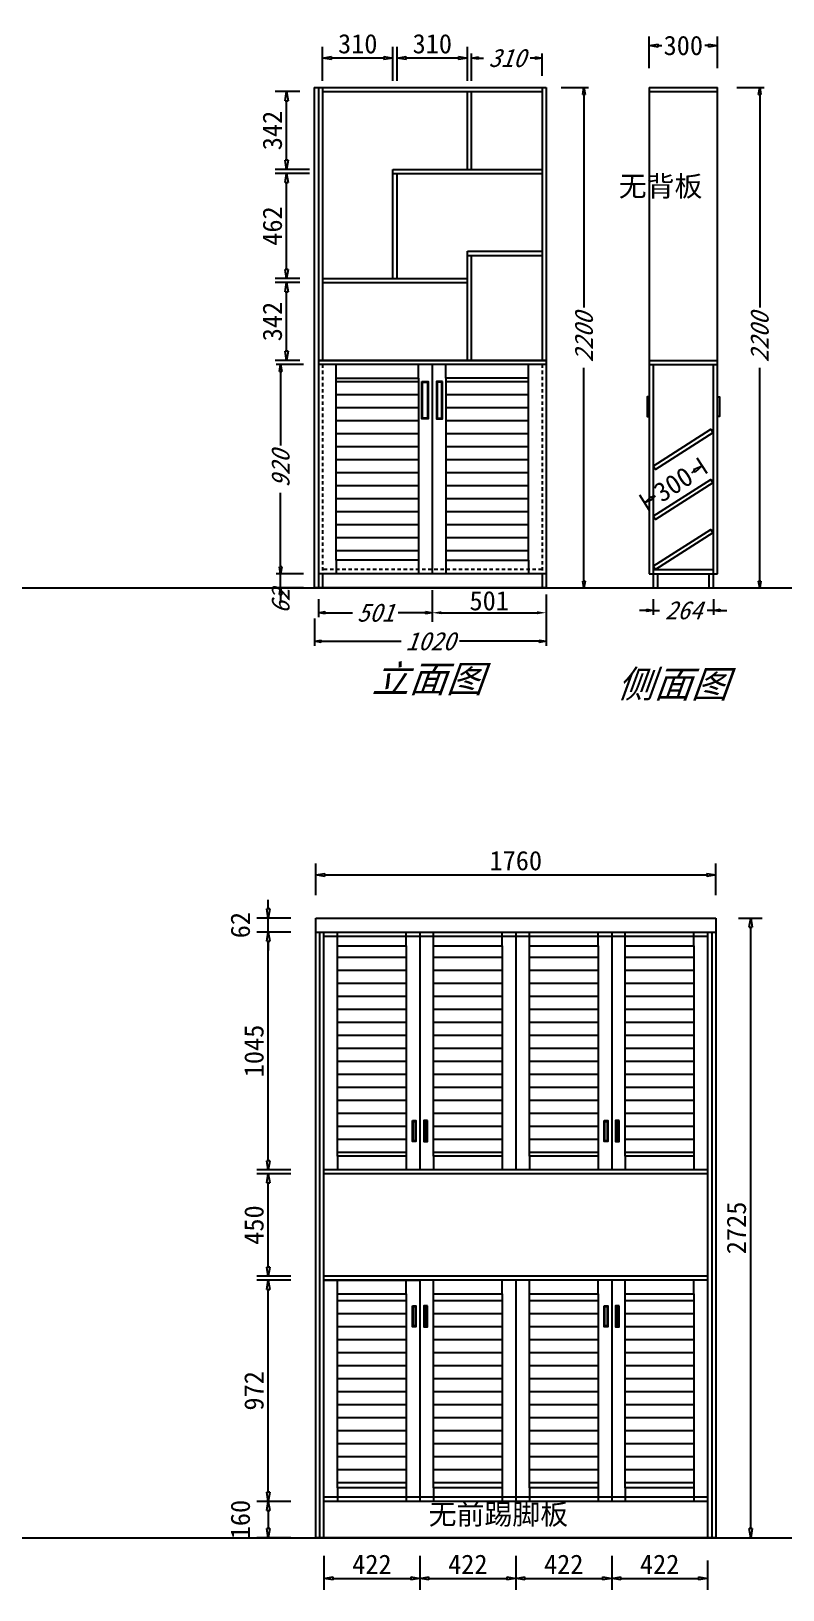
# Model space of a CAD drawing. Header units: millimetres. Extents: x 366509 to 398313, y -1245498 to -1202747.
# Drawn here: x 370132 to 373440, y -1241064 to -1234210 of the extents above; entities that cross this region are included whole.
import ezdxf

# ---------------------------------------------------------------- set-up
doc = ezdxf.new("R2010")
doc.units = ezdxf.units.MM
doc.header["$LTSCALE"] = 20
doc.linetypes.add('JIS_02_0.7', pattern=[1.35, 0.75, -0.6])
doc.layers.get('Defpoints').update_dxf_attribs({"color": 250})
doc.styles.get("Standard").update_dxf_attribs({"font": 'SimSun.ttf', "height": 85})
doc.styles.add('汉字', font='SimSun.ttf', dxfattribs={"oblique": 20, "height": 80})
doc.dimstyles.new('200', dxfattribs={"dimtxt": 90, "dimasz": 40, "dimexe": 50, "dimexo": 100, "dimgap": 20, "dimtad": 1, "dimdec": 0, "dimtxsty": 'Standard', "dimblk": 'CLOSEDBLANK', "dimcen": 100, "dimdle": 50, "dimclrd": 256, "dimclre": 256, "dimclrt": 256, "dimadec": 0, "dimazin": 0, "dimtfac": 1, "dimtdec": 0, "dimtmove": 2, "dimatfit": 3, "dimldrblk": 'CLOSEDBLANK', "dimfxl": 100, "dimfxlon": 1, "dimlwd": 25, "dimlwe": 25, "dimarcsym": 0})
doc.dimstyles.new('ISO-25', dxfattribs={"dimtxt": 2.5, "dimasz": 2.5, "dimexe": 1.25, "dimexo": 0.625, "dimtad": 1, "dimtxsty": 'Standard', "dimcen": 2.5, "dimadec": 0, "dimazin": 0, "dimtfac": 1, "dimtmove": 0, "dimatfit": 3, "dimfxl": 1, "dimarcsym": 0})
doc.dimstyles.get("Standard").update_dxf_attribs({"dimtxt": 0.18, "dimasz": 0.18, "dimexe": 0.18, "dimexo": 0.0625, "dimgap": 0.09, "dimtad": 0, "dimtih": 1, "dimtoh": 1, "dimdec": 4, "dimzin": 0, "dimdsep": 46, "dimtxsty": 'Standard', "dimcen": 0.09, "dimadec": 0, "dimazin": 0, "dimtfac": 1, "dimtdec": 4, "dimtofl": 0, "dimtmove": 0, "dimatfit": 3, "dimfxl": 1, "dimtolj": 1, "dimtzin": 0, "dimarcsym": 0})
doc.dimstyles.new('周文晶', dxfattribs={"dimtxt": 70, "dimasz": 40, "dimexe": 40, "dimexo": 30, "dimgap": 10, "dimtad": 0, "dimdec": 0, "dimtxsty": 'Standard', "dimblk": 'CLOSEDBLANK', "dimcen": 200, "dimclrd": 256, "dimclre": 256, "dimadec": 0, "dimazin": 0, "dimtfac": 1, "dimtdec": 0, "dimtmove": 0, "dimatfit": 3, "dimldrblk": 'CLOSEDBLANK', "dimfxl": 100, "dimfxlon": 1, "dimarcsym": 0})

# ---------------------------------------------------------------- blocks, each defined once
blk = doc.blocks.new('_ClosedBlank')
at = {"color": 0, "linetype": 'ByBlock', "lineweight": -2}
for p, q in [((-1, 0.17), (0, 0)), ((-1, 0.17), (-1, -0.17)), ((0, 0), (-1, -0.17))]:
    blk.add_line(p, q, dxfattribs=at)
blk = doc.blocks.new('*D1469')
at = {"lineweight": 25, "transparency": 16777216}
for p, q in [((371229.9, -1236566), (371229.9, -1236536)), ((371329.9, -1236596), (371209.9, -1236596)), ((371229.9, -1236658), (371229.9, -1236596)), ((371329.9, -1236658), (371209.9, -1236658)), ((371229.9, -1236688), (371229.9, -1236718))]:
    blk.add_line(p, q, dxfattribs=at)
at = {"layer": 'Defpoints', "color": 0, "transparency": 16777216}
for p in [(371229.9, -1236596), (371414.3, -1236596), (371396.3, -1236658)]:
    blk.add_point(p, dxfattribs=at)
at = {"lineweight": 25, "transparency": 16777216, "xscale": 30, "yscale": 30, "zscale": 30}
for p, rotation in [((371229.9, -1236596), 270), ((371229.9, -1236658), 90)]:
    blk.add_blockref('_ClosedBlank', p, dxfattribs=dict(at, rotation=rotation))
at = {"lineweight": -3, "transparency": 16777216, "insert": (371229.9, -1236718), "char_height": 80, "attachment_point": 5, "rotation": 90, "style": '汉字'}
blk.add_mtext('62', dxfattribs=at)
blk = doc.blocks.new('*D1470')
at = {"lineweight": 25, "transparency": 16777216}
for p, q in [((371329.9, -1235676), (371209.9, -1235676)), ((371229.9, -1235706), (371229.9, -1236031.9)), ((371229.9, -1236566), (371229.9, -1236240.2)), ((371329.9, -1236596), (371209.9, -1236596))]:
    blk.add_line(p, q, dxfattribs=at)
at = {"layer": 'Defpoints', "color": 0, "transparency": 16777216}
for p in [(371229.9, -1235676), (371414.3, -1235676), (371414.3, -1236596)]:
    blk.add_point(p, dxfattribs=at)
at = {"lineweight": 25, "transparency": 16777216, "xscale": 30, "yscale": 30, "zscale": 30}
for p, rotation in [((371229.9, -1235676), 90), ((371229.9, -1236596), 270)]:
    blk.add_blockref('_ClosedBlank', p, dxfattribs=dict(at, rotation=rotation))
at = {"lineweight": -3, "transparency": 16777216, "insert": (371229.9, -1236136), "char_height": 80, "attachment_point": 5, "rotation": 90, "style": '汉字'}
blk.add_mtext('920', dxfattribs=at)
blk = doc.blocks.new('*D1471')
at = {"lineweight": 25, "transparency": 16777216}
for p, q in [((372070.3, -1234428.4), (372070.3, -1234308.4)), ((372100.3, -1234328.4), (372122, -1234328.4)), ((372350.3, -1234328.4), (372328.5, -1234328.4)), ((372380.3, -1234407.1), (372380.3, -1234308.4))]:
    blk.add_line(p, q, dxfattribs=at)
at = {"layer": 'Defpoints', "color": 0, "transparency": 16777216}
for p in [(372380.3, -1234328.4), (372380.3, -1234457.1), (372070.3, -1234818)]:
    blk.add_point(p, dxfattribs=at)
at = {"lineweight": 25, "transparency": 16777216, "xscale": 30, "yscale": 30, "zscale": 30, "rotation": 180}
blk.add_blockref('_ClosedBlank', (372070.3, -1234328.4), dxfattribs=at)
at = {"lineweight": 25, "transparency": 16777216, "xscale": 30, "yscale": 30, "zscale": 30}
blk.add_blockref('_ClosedBlank', (372380.3, -1234328.4), dxfattribs=at)
at = {"lineweight": -3, "transparency": 16777216, "insert": (372225.3, -1234328.4), "char_height": 80, "attachment_point": 5, "style": '汉字'}
blk.add_mtext('310', dxfattribs=at)
blk = doc.blocks.new('*D1472')
at = {"lineweight": 25, "transparency": 16777216}
for p, q in [((371378.3, -1236793.1), (371378.3, -1236913.1)), ((372398.3, -1236793.1), (372398.3, -1236913.1)), ((371408.3, -1236893.1), (371759.7, -1236893.1)), ((372368.3, -1236893.1), (372016.8, -1236893.1))]:
    blk.add_line(p, q, dxfattribs=at)
at = {"layer": 'Defpoints', "color": 0, "transparency": 16777216}
for p in [(371378.3, -1236658), (372398.3, -1236658), (372398.3, -1236893.1)]:
    blk.add_point(p, dxfattribs=at)
at = {"lineweight": 25, "transparency": 16777216, "xscale": 30, "yscale": 30, "zscale": 30, "rotation": 180}
blk.add_blockref('_ClosedBlank', (371378.3, -1236893.1), dxfattribs=at)
at = {"lineweight": 25, "transparency": 16777216, "xscale": 30, "yscale": 30, "zscale": 30}
blk.add_blockref('_ClosedBlank', (372398.3, -1236893.1), dxfattribs=at)
at = {"lineweight": -3, "transparency": 16777216, "insert": (371888.3, -1236893.1), "char_height": 80, "attachment_point": 5, "style": '汉字'}
blk.add_mtext('1020', dxfattribs=at)
blk = doc.blocks.new('*D1505')
at = {"lineweight": 25, "transparency": 16777216}
for p, q in [((372869.7, -1236708), (372869.7, -1236777.1)), ((373134, -1236708), (373134, -1236777.1)), ((372839.7, -1236757.1), (372809.7, -1236757.1)), ((372869.7, -1236757.1), (372897.2, -1236757.1)), ((373134, -1236757.1), (373106.4, -1236757.1)), ((373164, -1236757.1), (373194, -1236757.1))]:
    blk.add_line(p, q, dxfattribs=at)
at = {"layer": 'Defpoints', "color": 0, "transparency": 16777216}
for p in [(372869.7, -1236658), (373134, -1236658), (373134, -1236757.1)]:
    blk.add_point(p, dxfattribs=at)
at = {"lineweight": 25, "transparency": 16777216, "xscale": 30, "yscale": 30, "zscale": 30}
blk.add_blockref('_ClosedBlank', (372869.7, -1236757.1), dxfattribs=at)
at = {"lineweight": 25, "transparency": 16777216, "xscale": 30, "yscale": 30, "zscale": 30, "rotation": 180}
blk.add_blockref('_ClosedBlank', (373134, -1236757.1), dxfattribs=at)
at = {"lineweight": -3, "transparency": 16777216, "insert": (373001.8, -1236757.1), "char_height": 80, "attachment_point": 5, "style": '汉字'}
blk.add_mtext('264', dxfattribs=at)
blk = doc.blocks.new('*D1506')
at = {"lineweight": 25, "transparency": 16777216}
for p, q in [((373237.9, -1234458), (373357.9, -1234458)), ((373337.9, -1234488), (373337.9, -1235425.9)), ((373337.9, -1236628), (373337.9, -1235690.2)), ((373237.9, -1236658), (373357.9, -1236658))]:
    blk.add_line(p, q, dxfattribs=at)
at = {"layer": 'Defpoints', "color": 0, "transparency": 16777216}
for p in [(373152, -1234458), (373152, -1236658), (373337.9, -1236658)]:
    blk.add_point(p, dxfattribs=at)
at = {"lineweight": 25, "transparency": 16777216, "xscale": 30, "yscale": 30, "zscale": 30}
for p, rotation in [((373337.9, -1234458), 90), ((373337.9, -1236658), 270)]:
    blk.add_blockref('_ClosedBlank', p, dxfattribs=dict(at, rotation=rotation))
at = {"lineweight": -3, "transparency": 16777216, "insert": (373337.9, -1235558), "char_height": 80, "attachment_point": 5, "rotation": 90, "style": '汉字'}
blk.add_mtext('2200', dxfattribs=at)
blk = doc.blocks.new('*D1473')
at = {"lineweight": 25, "transparency": 16777216}
for p, q in [((372464.6, -1234458), (372584.6, -1234458)), ((372564.6, -1234488), (372564.6, -1235425.9)), ((372564.6, -1236628), (372564.6, -1235690.2)), ((372464.6, -1236658), (372584.6, -1236658))]:
    blk.add_line(p, q, dxfattribs=at)
at = {"layer": 'Defpoints', "color": 0, "transparency": 16777216}
for p in [(372398.2, -1234458), (372380.3, -1236658), (372564.6, -1236658)]:
    blk.add_point(p, dxfattribs=at)
at = {"lineweight": 25, "transparency": 16777216, "xscale": 30, "yscale": 30, "zscale": 30}
for p, rotation in [((372564.6, -1234458), 90), ((372564.6, -1236658), 270)]:
    blk.add_blockref('_ClosedBlank', p, dxfattribs=dict(at, rotation=rotation))
at = {"lineweight": -3, "transparency": 16777216, "insert": (372564.6, -1235558), "char_height": 80, "attachment_point": 5, "rotation": 90, "style": '汉字'}
blk.add_mtext('2200', dxfattribs=at)
blk = doc.blocks.new('*D1474')
at = {"lineweight": 25, "transparency": 16777216}
for p, q in [((371897.3, -1236667.6), (371897.3, -1236787.6)), ((371396.3, -1236708), (371396.3, -1236787.6)), ((371426.3, -1236767.6), (371546.4, -1236767.6)), ((371867.3, -1236767.6), (371747.1, -1236767.6))]:
    blk.add_line(p, q, dxfattribs=at)
at = {"layer": 'Defpoints', "color": 0, "transparency": 16777216}
for p in [(371897.3, -1236596), (371396.3, -1236658), (371396.3, -1236767.6)]:
    blk.add_point(p, dxfattribs=at)
at = {"lineweight": 25, "transparency": 16777216, "xscale": 30, "yscale": 30, "zscale": 30, "rotation": 180}
blk.add_blockref('_ClosedBlank', (371396.3, -1236767.6), dxfattribs=at)
at = {"lineweight": 25, "transparency": 16777216, "xscale": 30, "yscale": 30, "zscale": 30}
blk.add_blockref('_ClosedBlank', (371897.3, -1236767.6), dxfattribs=at)
at = {"lineweight": -3, "transparency": 16777216, "insert": (371646.8, -1236767.6), "char_height": 80, "attachment_point": 5, "style": '汉字'}
blk.add_mtext('501', dxfattribs=at)
blk = doc.blocks.new('*D1475')
at = {"lineweight": 25, "transparency": 16777216}
for p, q in [((371742.3, -1234428.4), (371742.3, -1234278.4)), ((372052.3, -1234428.4), (372052.3, -1234278.4)), ((372012.3, -1234328.4), (371782.3, -1234328.4))]:
    blk.add_line(p, q, dxfattribs=at)
at = {"layer": 'Defpoints', "color": 0, "transparency": 16777216}
for p in [(371742.3, -1234328.4), (372052.3, -1234818), (371742.3, -1234876)]:
    blk.add_point(p, dxfattribs=at)
at = {"lineweight": 25, "transparency": 16777216, "xscale": 40, "yscale": 40, "zscale": 40, "rotation": 180}
blk.add_blockref('_ClosedBlank', (371742.3, -1234328.4), dxfattribs=at)
at = {"lineweight": 25, "transparency": 16777216, "xscale": 40, "yscale": 40, "zscale": 40}
blk.add_blockref('_ClosedBlank', (372052.3, -1234328.4), dxfattribs=at)
at = {"lineweight": -3, "transparency": 16777216, "insert": (371897.3, -1234265.9), "char_height": 85, "attachment_point": 5}
blk.add_mtext('310', dxfattribs=at)
blk = doc.blocks.new('*D1476')
at = {"lineweight": 25, "transparency": 16777216}
for p, q in [((371414.3, -1234428.4), (371414.3, -1234278.4)), ((371724.3, -1234428.4), (371724.3, -1234278.4)), ((371684.3, -1234328.4), (371454.3, -1234328.4))]:
    blk.add_line(p, q, dxfattribs=at)
at = {"layer": 'Defpoints', "color": 0, "transparency": 16777216}
for p in [(371414.3, -1234328.4), (371724.3, -1234858), (371414.3, -1235538)]:
    blk.add_point(p, dxfattribs=at)
at = {"lineweight": 25, "transparency": 16777216, "xscale": 40, "yscale": 40, "zscale": 40, "rotation": 180}
blk.add_blockref('_ClosedBlank', (371414.3, -1234328.4), dxfattribs=at)
at = {"lineweight": 25, "transparency": 16777216, "xscale": 40, "yscale": 40, "zscale": 40}
blk.add_blockref('_ClosedBlank', (371724.3, -1234328.4), dxfattribs=at)
at = {"lineweight": -3, "transparency": 16777216, "insert": (371569.3, -1234265.9), "char_height": 85, "attachment_point": 5}
blk.add_mtext('310', dxfattribs=at)
blk = doc.blocks.new('*D1477')
at = {"lineweight": 25, "transparency": 16777216}
for p, q in [((371314.3, -1235316), (371206.4, -1235316)), ((371256.4, -1235618), (371256.4, -1235356)), ((371314.3, -1235658), (371206.4, -1235658))]:
    blk.add_line(p, q, dxfattribs=at)
at = {"layer": 'Defpoints', "color": 0, "transparency": 16777216}
for p in [(371256.4, -1235316), (371414.3, -1235316), (371414.3, -1235658)]:
    blk.add_point(p, dxfattribs=at)
at = {"lineweight": 25, "transparency": 16777216, "xscale": 40, "yscale": 40, "zscale": 40}
for p, rotation in [((371256.4, -1235316), 90), ((371256.4, -1235658), 270)]:
    blk.add_blockref('_ClosedBlank', p, dxfattribs=dict(at, rotation=rotation))
at = {"lineweight": -3, "transparency": 16777216, "insert": (371193.9, -1235487), "char_height": 85, "attachment_point": 5, "rotation": 90}
blk.add_mtext('342', dxfattribs=at)
blk = doc.blocks.new('*D1507')
at = {"lineweight": 25, "transparency": 16777216}
for p, q in [((371356.4, -1234836), (371206.4, -1234836)), ((371256.4, -1235258), (371256.4, -1234876)), ((371314.3, -1235298), (371206.4, -1235298))]:
    blk.add_line(p, q, dxfattribs=at)
at = {"layer": 'Defpoints', "color": 0, "transparency": 16777216}
for p in [(371256.4, -1234836), (371724.3, -1234836), (371414.3, -1235298)]:
    blk.add_point(p, dxfattribs=at)
at = {"lineweight": 25, "transparency": 16777216, "xscale": 40, "yscale": 40, "zscale": 40}
for p, rotation in [((371256.4, -1234836), 90), ((371256.4, -1235298), 270)]:
    blk.add_blockref('_ClosedBlank', p, dxfattribs=dict(at, rotation=rotation))
at = {"lineweight": -3, "transparency": 16777216, "insert": (371193.9, -1235067), "char_height": 85, "attachment_point": 5, "rotation": 90}
blk.add_mtext('462', dxfattribs=at)
blk = doc.blocks.new('*D1508')
at = {"lineweight": 25, "transparency": 16777216}
for p, q in [((371314.3, -1234476), (371206.4, -1234476)), ((371256.4, -1234778), (371256.4, -1234516)), ((371356.4, -1234818), (371206.4, -1234818))]:
    blk.add_line(p, q, dxfattribs=at)
at = {"layer": 'Defpoints', "color": 0, "transparency": 16777216}
for p in [(371256.4, -1234476), (371414.3, -1234476), (371724.3, -1234818)]:
    blk.add_point(p, dxfattribs=at)
at = {"lineweight": 25, "transparency": 16777216, "xscale": 40, "yscale": 40, "zscale": 40}
for p, rotation in [((371256.4, -1234476), 90), ((371256.4, -1234818), 270)]:
    blk.add_blockref('_ClosedBlank', p, dxfattribs=dict(at, rotation=rotation))
at = {"lineweight": -3, "transparency": 16777216, "insert": (371193.9, -1234647), "char_height": 85, "attachment_point": 5, "rotation": 90}
blk.add_mtext('342', dxfattribs=at)
blk = doc.blocks.new('*D1478')
at = {"color": 0, "lineweight": -2, "transparency": 16777216}
for p, q in [((371897.3, -1236667.6), (371897.3, -1236807.6)), ((372398.3, -1236688), (372398.3, -1236807.6)), ((371937.3, -1236767.6), (372358.3, -1236767.6))]:
    blk.add_line(p, q, dxfattribs=at)
at = {"color": 0, "transparency": 16777216}
for points in [[(371937.3, -1236760.9), (371937.3, -1236774.2), (371897.3, -1236767.6)], [(372358.3, -1236760.9), (372358.3, -1236774.2), (372398.3, -1236767.6)]]:
    blk.add_solid(points, dxfattribs=at)
at = {"layer": 'Defpoints', "color": 0, "transparency": 16777216}
for p in [(371897.3, -1236596), (372398.3, -1236658), (372398.3, -1236767.6)]:
    blk.add_point(p, dxfattribs=at)
at = {"color": 0, "lineweight": -3, "transparency": 16777216, "insert": (372147.8, -1236715.1), "char_height": 85, "attachment_point": 5}
blk.add_mtext('501', dxfattribs=at)
blk = doc.blocks.new('*D1479')
at = {"lineweight": -2, "transparency": 16777216}
for p, q in [((373106.1, -1236155.8), (373062.8, -1236088.2)), ((373050.7, -1236143.5), (373037.2, -1236152.1)), ((372853.5, -1236317.6), (372810.2, -1236250.1)), ((372865.4, -1236262.2), (372878.9, -1236253.6))]:
    blk.add_line(p, q, dxfattribs=at)
at = {"layer": 'Defpoints', "color": 0, "transparency": 16777216}
for p in [(373084.3, -1236121.9), (373122.2, -1236181), (372869.7, -1236342.9)]:
    blk.add_point(p, dxfattribs=at)
at = {"lineweight": -2, "transparency": 16777216, "xscale": 40, "yscale": 40, "zscale": 40}
for p, rotation in [((373084.3, -1236121.9), 32.65196531533646), ((372831.8, -1236283.7), 212.6519653153365)]:
    blk.add_blockref('_ClosedBlank', p, dxfattribs=dict(at, rotation=rotation))
at = {"color": 0, "transparency": 16777216, "insert": (372958, -1236202.8), "char_height": 85, "attachment_point": 5, "rotation": 32.65197}
blk.add_mtext('300', dxfattribs=at)
blk = doc.blocks.new('*D1468')
at = {"lineweight": -2, "transparency": 16777216}
for p, q in [((372851.7, -1234373.4), (372851.7, -1234233.4)), ((372891.7, -1234273.4), (372907.8, -1234273.4)), ((373112, -1234273.4), (373095.9, -1234273.4)), ((373152, -1234373.4), (373152, -1234233.4))]:
    blk.add_line(p, q, dxfattribs=at)
at = {"layer": 'Defpoints', "color": 0, "transparency": 16777216}
for p in [(373152, -1234273.4), (372851.7, -1234458), (373152, -1234458)]:
    blk.add_point(p, dxfattribs=at)
at = {"lineweight": -2, "transparency": 16777216, "xscale": 40, "yscale": 40, "zscale": 40, "rotation": 180}
blk.add_blockref('_ClosedBlank', (372851.7, -1234273.4), dxfattribs=at)
at = {"lineweight": -2, "transparency": 16777216, "xscale": 40, "yscale": 40, "zscale": 40}
blk.add_blockref('_ClosedBlank', (373152, -1234273.4), dxfattribs=at)
at = {"color": 0, "transparency": 16777216, "insert": (373001.8, -1234273.4), "char_height": 85, "attachment_point": 5}
blk.add_mtext('300', dxfattribs=at)
blk = doc.blocks.new('*D1548')
at = {"lineweight": 25, "transparency": 16777216}
for p, q in [((371420.7, -1240914.2), (371420.7, -1241064.2)), ((371842.7, -1240914.2), (371842.7, -1241064.2)), ((371460.7, -1241014.2), (371802.7, -1241014.2))]:
    blk.add_line(p, q, dxfattribs=at)
at = {"layer": 'Defpoints', "color": 0, "transparency": 16777216}
for p in [(371420.7, -1240812.6), (371842.7, -1240812.6), (371842.7, -1241014.2)]:
    blk.add_point(p, dxfattribs=at)
at = {"lineweight": 25, "transparency": 16777216, "xscale": 40, "yscale": 40, "zscale": 40, "rotation": 180}
blk.add_blockref('_ClosedBlank', (371420.7, -1241014.2), dxfattribs=at)
at = {"lineweight": 25, "transparency": 16777216, "xscale": 40, "yscale": 40, "zscale": 40}
blk.add_blockref('_ClosedBlank', (371842.7, -1241014.2), dxfattribs=at)
at = {"lineweight": -3, "transparency": 16777216, "insert": (371631.7, -1240951.7), "char_height": 85, "attachment_point": 5}
blk.add_mtext('422', dxfattribs=at)
blk = doc.blocks.new('*D1549')
at = {"lineweight": 25, "transparency": 16777216}
for p, q in [((371842.7, -1240914.2), (371842.7, -1241064.2)), ((372264.7, -1240914.2), (372264.7, -1241064.2)), ((371882.7, -1241014.2), (372224.7, -1241014.2))]:
    blk.add_line(p, q, dxfattribs=at)
at = {"layer": 'Defpoints', "color": 0, "transparency": 16777216}
for p in [(371842.7, -1240812.6), (372264.7, -1240812.6), (372264.7, -1241014.2)]:
    blk.add_point(p, dxfattribs=at)
at = {"lineweight": 25, "transparency": 16777216, "xscale": 40, "yscale": 40, "zscale": 40, "rotation": 180}
blk.add_blockref('_ClosedBlank', (371842.7, -1241014.2), dxfattribs=at)
at = {"lineweight": 25, "transparency": 16777216, "xscale": 40, "yscale": 40, "zscale": 40}
blk.add_blockref('_ClosedBlank', (372264.7, -1241014.2), dxfattribs=at)
at = {"lineweight": -3, "transparency": 16777216, "insert": (372053.7, -1240951.7), "char_height": 85, "attachment_point": 5}
blk.add_mtext('422', dxfattribs=at)
blk = doc.blocks.new('*D1550')
at = {"lineweight": 25, "transparency": 16777216}
for p, q in [((372264.7, -1240914.2), (372264.7, -1241064.2)), ((372686.7, -1240914.2), (372686.7, -1241064.2)), ((372304.7, -1241014.2), (372646.7, -1241014.2))]:
    blk.add_line(p, q, dxfattribs=at)
at = {"layer": 'Defpoints', "color": 0, "transparency": 16777216}
for p in [(372264.7, -1240812.6), (372686.7, -1240812.6), (372686.7, -1241014.2)]:
    blk.add_point(p, dxfattribs=at)
at = {"lineweight": 25, "transparency": 16777216, "xscale": 40, "yscale": 40, "zscale": 40, "rotation": 180}
blk.add_blockref('_ClosedBlank', (372264.7, -1241014.2), dxfattribs=at)
at = {"lineweight": 25, "transparency": 16777216, "xscale": 40, "yscale": 40, "zscale": 40}
blk.add_blockref('_ClosedBlank', (372686.7, -1241014.2), dxfattribs=at)
at = {"lineweight": -3, "transparency": 16777216, "insert": (372475.7, -1240951.7), "char_height": 85, "attachment_point": 5}
blk.add_mtext('422', dxfattribs=at)
blk = doc.blocks.new('*D1551')
at = {"lineweight": 25, "transparency": 16777216}
for p, q in [((372686.7, -1240914.2), (372686.7, -1241064.2)), ((373108.7, -1240935.2), (373108.7, -1241064.2)), ((372726.7, -1241014.2), (373068.7, -1241014.2))]:
    blk.add_line(p, q, dxfattribs=at)
at = {"layer": 'Defpoints', "color": 0, "transparency": 16777216}
for p in [(372686.7, -1240812.6), (373108.7, -1240835.2), (373108.7, -1241014.2)]:
    blk.add_point(p, dxfattribs=at)
at = {"lineweight": 25, "transparency": 16777216, "xscale": 40, "yscale": 40, "zscale": 40, "rotation": 180}
blk.add_blockref('_ClosedBlank', (372686.7, -1241014.2), dxfattribs=at)
at = {"lineweight": 25, "transparency": 16777216, "xscale": 40, "yscale": 40, "zscale": 40}
blk.add_blockref('_ClosedBlank', (373108.7, -1241014.2), dxfattribs=at)
at = {"lineweight": -3, "transparency": 16777216, "insert": (372897.7, -1240951.7), "char_height": 85, "attachment_point": 5}
blk.add_mtext('422', dxfattribs=at)
blk = doc.blocks.new('*D1561')
at = {"lineweight": 25, "transparency": 16777216}
for p, q in [((371275.5, -1240675.2), (371125.5, -1240675.2)), ((371175.5, -1240715.2), (371175.5, -1240795.2)), ((371275.5, -1240835.2), (371125.5, -1240835.2))]:
    blk.add_line(p, q, dxfattribs=at)
at = {"layer": 'Defpoints', "color": 0, "transparency": 16777216}
for p in [(371420.7, -1240675.2), (371175.5, -1240835.2), (371384.7, -1240835.2)]:
    blk.add_point(p, dxfattribs=at)
at = {"lineweight": 25, "transparency": 16777216, "xscale": 40, "yscale": 40, "zscale": 40}
for p, rotation in [((371175.5, -1240675.2), 90), ((371175.5, -1240835.2), 270)]:
    blk.add_blockref('_ClosedBlank', p, dxfattribs=dict(at, rotation=rotation))
at = {"lineweight": -3, "transparency": 16777216, "insert": (371053, -1240755.2), "char_height": 85, "attachment_point": 5, "rotation": 90}
blk.add_mtext('160', dxfattribs=at)
blk = doc.blocks.new('*D1562')
at = {"lineweight": 25, "transparency": 16777216}
for p, q in [((371275.5, -1239703.2), (371125.5, -1239703.2)), ((371175.5, -1240635.2), (371175.5, -1239743.2)), ((371275.5, -1240675.2), (371125.5, -1240675.2))]:
    blk.add_line(p, q, dxfattribs=at)
at = {"layer": 'Defpoints', "color": 0, "transparency": 16777216}
for p in [(371175.5, -1239703.2), (371420.7, -1239703.2), (371420.7, -1240675.2)]:
    blk.add_point(p, dxfattribs=at)
at = {"lineweight": 25, "transparency": 16777216, "xscale": 40, "yscale": 40, "zscale": 40}
for p, rotation in [((371175.5, -1239703.2), 90), ((371175.5, -1240675.2), 270)]:
    blk.add_blockref('_ClosedBlank', p, dxfattribs=dict(at, rotation=rotation))
at = {"lineweight": -3, "transparency": 16777216, "insert": (371113, -1240189.2), "char_height": 85, "attachment_point": 5, "rotation": 90}
blk.add_mtext('972', dxfattribs=at)
blk = doc.blocks.new('*D1563')
at = {"lineweight": 25, "transparency": 16777216}
for p, q in [((371275.5, -1239235.2), (371125.5, -1239235.2)), ((371175.5, -1239645.2), (371175.5, -1239275.2)), ((371275.5, -1239685.2), (371125.5, -1239685.2))]:
    blk.add_line(p, q, dxfattribs=at)
at = {"layer": 'Defpoints', "color": 0, "transparency": 16777216}
for p in [(371175.5, -1239235.2), (371420.7, -1239235.2), (371420.7, -1239685.2)]:
    blk.add_point(p, dxfattribs=at)
at = {"lineweight": 25, "transparency": 16777216, "xscale": 40, "yscale": 40, "zscale": 40}
for p, rotation in [((371175.5, -1239235.2), 90), ((371175.5, -1239685.2), 270)]:
    blk.add_blockref('_ClosedBlank', p, dxfattribs=dict(at, rotation=rotation))
at = {"lineweight": -3, "transparency": 16777216, "insert": (371113, -1239460.2), "char_height": 85, "attachment_point": 5, "rotation": 90}
blk.add_mtext('450', dxfattribs=at)
blk = doc.blocks.new('*D1564')
at = {"lineweight": 25, "transparency": 16777216}
for p, q in [((371275.5, -1238172.2), (371125.5, -1238172.2)), ((371175.5, -1239177.2), (371175.5, -1238212.2)), ((371275.5, -1239217.2), (371125.5, -1239217.2))]:
    blk.add_line(p, q, dxfattribs=at)
at = {"layer": 'Defpoints', "color": 0, "transparency": 16777216}
for p in [(371175.5, -1238172.2), (371420.7, -1238172.2), (371420.7, -1239217.2)]:
    blk.add_point(p, dxfattribs=at)
at = {"lineweight": 25, "transparency": 16777216, "xscale": 40, "yscale": 40, "zscale": 40}
for p, rotation in [((371175.5, -1238172.2), 90), ((371175.5, -1239217.2), 270)]:
    blk.add_blockref('_ClosedBlank', p, dxfattribs=dict(at, rotation=rotation))
at = {"lineweight": -3, "transparency": 16777216, "insert": (371113, -1238694.7), "char_height": 85, "attachment_point": 5, "rotation": 90}
blk.add_mtext('1045', dxfattribs=at)
blk = doc.blocks.new('*D1565')
at = {"lineweight": 25, "transparency": 16777216}
for p, q in [((371175.5, -1238070.2), (371175.5, -1238030.2)), ((371275.5, -1238110.2), (371125.5, -1238110.2)), ((371175.5, -1238172.2), (371175.5, -1238110.2)), ((371275.5, -1238172.2), (371125.5, -1238172.2)), ((371175.5, -1238212.2), (371175.5, -1238252.2))]:
    blk.add_line(p, q, dxfattribs=at)
at = {"layer": 'Defpoints', "color": 0, "transparency": 16777216}
for p in [(371175.5, -1238110.2), (371384.7, -1238110.2), (371420.7, -1238172.2)]:
    blk.add_point(p, dxfattribs=at)
at = {"lineweight": 25, "transparency": 16777216, "xscale": 40, "yscale": 40, "zscale": 40}
for p, rotation in [((371175.5, -1238110.2), 270), ((371175.5, -1238172.2), 90)]:
    blk.add_blockref('_ClosedBlank', p, dxfattribs=dict(at, rotation=rotation))
at = {"lineweight": -3, "transparency": 16777216, "insert": (371053, -1238141.2), "char_height": 85, "attachment_point": 5, "rotation": 90}
blk.add_mtext('62', dxfattribs=at)
blk = doc.blocks.new('*D1566')
at = {"lineweight": 25, "transparency": 16777216}
for p, q in [((371384.7, -1238010.2), (371384.7, -1237870.6)), ((373144.7, -1238010.2), (373144.7, -1237870.6)), ((371424.7, -1237920.6), (373104.7, -1237920.6))]:
    blk.add_line(p, q, dxfattribs=at)
at = {"layer": 'Defpoints', "color": 0, "transparency": 16777216}
for p in [(373144.7, -1237920.6), (371384.7, -1238110.2), (373144.7, -1238110.2)]:
    blk.add_point(p, dxfattribs=at)
at = {"lineweight": 25, "transparency": 16777216, "xscale": 40, "yscale": 40, "zscale": 40, "rotation": 180}
blk.add_blockref('_ClosedBlank', (371384.7, -1237920.6), dxfattribs=at)
at = {"lineweight": 25, "transparency": 16777216, "xscale": 40, "yscale": 40, "zscale": 40}
blk.add_blockref('_ClosedBlank', (373144.7, -1237920.6), dxfattribs=at)
at = {"lineweight": -3, "transparency": 16777216, "insert": (372264.7, -1237858.1), "char_height": 85, "attachment_point": 5}
blk.add_mtext('1760', dxfattribs=at)
blk = doc.blocks.new('*D1567')
at = {"lineweight": 25, "transparency": 16777216}
for p, q in [((373244.7, -1238110.2), (373348.4, -1238110.2)), ((373298.4, -1240795.2), (373298.4, -1238150.2)), ((373244.7, -1240835.2), (373348.4, -1240835.2))]:
    blk.add_line(p, q, dxfattribs=at)
at = {"layer": 'Defpoints', "color": 0, "transparency": 16777216}
for p in [(373144.7, -1238110.2), (373298.4, -1238110.2), (373144.7, -1240835.2)]:
    blk.add_point(p, dxfattribs=at)
at = {"lineweight": 25, "transparency": 16777216, "xscale": 40, "yscale": 40, "zscale": 40}
for p, rotation in [((373298.4, -1238110.2), 90), ((373298.4, -1240835.2), 270)]:
    blk.add_blockref('_ClosedBlank', p, dxfattribs=dict(at, rotation=rotation))
at = {"lineweight": -3, "transparency": 16777216, "insert": (373235.9, -1239472.7), "char_height": 85, "attachment_point": 5, "rotation": 90}
blk.add_mtext('2725', dxfattribs=at)

msp = doc.modelspace()

# ---------------------------------------------------------------- hatches: boundary and pattern name
at = {"lineweight": -3}
h = msp.add_hatch(dxfattribs=at)
h.set_pattern_fill('LINE', color=250, scale=18, style=0)
h.set_pattern_definition([(0, (250477.525, -1228606.83), (0, 57.15), [])])
h.paths.add_polyline_path([(372320.25, -1235736.036), (371957.25, -1235736.036), (371957.25, -1236536.036), (372320.25, -1236536.036)])
h.paths.add_polyline_path([(371474.25, -1236536.036), (371837.25, -1236536.036), (371837.25, -1235736.036), (371474.25, -1235736.036)])
h = msp.add_hatch(dxfattribs=at)
h.set_pattern_fill('LINE', color=251, scale=18, style=0)
h.set_pattern_definition([(0, (246930.18, -1233253.076), (0, 57.15), [])])
h.paths.add_polyline_path([(371782.72, -1238232.223), (371480.72, -1238232.223), (371480.72, -1239157.223), (371782.72, -1239157.223)])
h = msp.add_hatch(dxfattribs=at)
h.set_pattern_fill('LINE', color=251, scale=18, style=0)
h.set_pattern_definition([(0, (247352.18, -1233253.076), (0, 57.15), [])])
h.paths.add_polyline_path([(372204.72, -1238232.223), (371902.72, -1238232.223), (371902.72, -1239157.223), (372204.72, -1239157.223)])
h = msp.add_hatch(dxfattribs=at)
h.set_pattern_fill('LINE', color=251, scale=18, style=0)
h.set_pattern_definition([(0, (247774.18, -1233253.076), (0, 57.15), [])])
h.paths.add_polyline_path([(372626.72, -1238232.223), (372324.72, -1238232.223), (372324.72, -1239157.223), (372626.72, -1239157.223)])
h = msp.add_hatch(dxfattribs=at)
h.set_pattern_fill('LINE', color=251, scale=18, style=0)
h.set_pattern_definition([(0, (248196.18, -1233253.076), (0, 57.15), [])])
h.paths.add_polyline_path([(373048.72, -1238232.223), (372746.72, -1238232.223), (372746.72, -1239157.223), (373048.72, -1239157.223)])
h = msp.add_hatch(dxfattribs=at)
h.set_pattern_fill('LINE', color=251, scale=18, style=0)
h.set_pattern_definition([(0, (246930.18, -1233106.076), (0, 57.15), [])])
h.paths.add_polyline_path([(371480.72, -1240615.223), (371782.72, -1240615.223), (371782.72, -1239763.223), (371480.72, -1239763.223)])
h = msp.add_hatch(dxfattribs=at)
h.set_pattern_fill('LINE', color=251, scale=18, style=0)
h.set_pattern_definition([(0, (247352.18, -1233106.076), (0, 57.15), [])])
h.paths.add_polyline_path([(371902.72, -1240615.223), (372204.72, -1240615.223), (372204.72, -1239763.223), (371902.72, -1239763.223)])
h = msp.add_hatch(dxfattribs=at)
h.set_pattern_fill('LINE', color=251, scale=18, style=0)
h.set_pattern_definition([(0, (247774.18, -1233106.076), (0, 57.15), [])])
h.paths.add_polyline_path([(372324.72, -1240615.223), (372626.72, -1240615.223), (372626.72, -1239763.223), (372324.72, -1239763.223)])
h = msp.add_hatch(dxfattribs=at)
h.set_pattern_fill('LINE', color=251, scale=18, style=0)
h.set_pattern_definition([(0, (248196.18, -1233106.076), (0, 57.15), [])])
h.paths.add_polyline_path([(372746.72, -1240615.223), (373048.72, -1240615.223), (373048.72, -1239763.223), (372746.72, -1239763.223)])

# ---------------------------------------------------------------- linework, layer by layer
for p, q in [((371378.25, -1234458.036), (371378.25, -1236658.036)), ((371378.25, -1234458.036), (372398.25, -1234458.036)), ((371396.25, -1234458.036), (371396.25, -1236658.036)), ((371414.25, -1234458.036), (371414.25, -1235658.036)), ((371414.25, -1234476.036), (372380.25, -1234476.036)), ((372052.25, -1234818.036), (372052.25, -1234476.036)), ((372070.25, -1234818.036), (372070.25, -1234476.036)), ((372380.25, -1234458.036), (372380.25, -1235658.036)), ((372398.25, -1234458.036), (372398.25, -1236658.036)), ((372851.652, -1234458.036), (373152.039, -1234458.036)), ((372851.652, -1234458.036), (372851.652, -1236596.036)), ((372851.652, -1234476.036), (373152.039, -1234476.036)), ((373152.039, -1236596.036), (373152.039, -1234458.036)), ((371724.25, -1235298.036), (371724.25, -1234818.036)), ((371724.25, -1234818.036), (372380.25, -1234818.036)), ((371724.25, -1234836.036), (372380.25, -1234836.036)), ((371742.25, -1235298.036), (371742.25, -1234836.036)), ((372052.25, -1235658.036), (372052.25, -1235178.036)), ((372052.25, -1235178.036), (372380.25, -1235178.036)), ((372052.25, -1235196.036), (372380.25, -1235196.036)), ((372070.25, -1235658.036), (372070.25, -1235196.036)), ((371414.25, -1235298.036), (372052.25, -1235298.036)), ((371414.25, -1235316.036), (372052.25, -1235316.036)), ((372398.25, -1235658.036), (371396.25, -1235658.036)), ((371396.25, -1235658.036), (372398.25, -1235658.036)), ((372398.25, -1235676.036), (371396.25, -1235676.036)), ((371474.25, -1235736.036), (371474.25, -1235676.036)), ((371837.25, -1235736.036), (371837.25, -1235676.036)), ((371897.25, -1235676.036), (371897.25, -1236596.036)), ((371957.25, -1235736.036), (371957.25, -1235676.036)), ((372320.25, -1235736.036), (372320.25, -1235676.036)), ((372851.652, -1235658.036), (373152.039, -1235658.036)), ((372851.652, -1235676.036), (373152.039, -1235676.036)), ((372869.652, -1235676.036), (372869.652, -1236658.036)), ((373134.039, -1236658.036), (373134.039, -1235676.036)), ((371474.25, -1236536.036), (371474.25, -1236596.036)), ((371837.25, -1236536.036), (371837.25, -1236596.036)), ((371957.25, -1236536.036), (371957.25, -1236596.036)), ((372320.25, -1236536.036), (372320.25, -1236596.036)), ((372398.25, -1236596.036), (371396.25, -1236596.036)), ((372380.25, -1236596.036), (372380.25, -1236658.036)), ((372851.652, -1236596.036), (373152.039, -1236596.036)), ((372869.652, -1236578.036), (373134.039, -1236578.036)), ((372887.652, -1236596.036), (372887.652, -1236658.036)), ((373116.039, -1236658.036), (373116.039, -1236596.036)), ((372398.25, -1236658.036), (371396.25, -1236658.036)), ((372869.652, -1236658.036), (373134.039, -1236658.036)), ((371384.72, -1238110.223), (373144.72, -1238110.223)), ((371384.72, -1240835.223), (371384.72, -1238110.223)), ((373144.72, -1238110.223), (373144.72, -1240835.223)), ((371384.72, -1238172.223), (373144.72, -1238172.223)), ((371402.72, -1240835.223), (371402.72, -1238172.223)), ((371420.72, -1240835.223), (371420.72, -1238172.223)), ((371480.72, -1238232.223), (371480.72, -1238172.223)), ((371782.72, -1238232.223), (371782.72, -1238172.223)), ((371842.72, -1238172.223), (371842.72, -1239217.223)), ((371902.72, -1238232.223), (371902.72, -1238172.223)), ((372204.72, -1238232.223), (372204.72, -1238172.223)), ((372264.72, -1238172.223), (372264.72, -1239217.223)), ((372324.72, -1238232.223), (372324.72, -1238172.223)), ((372626.72, -1238232.223), (372626.72, -1238172.223)), ((372686.72, -1238172.223), (372686.72, -1239217.223)), ((372746.72, -1238232.223), (372746.72, -1238172.223)), ((373048.72, -1238232.223), (373048.72, -1238172.223)), ((373108.72, -1238172.223), (373108.72, -1240835.223)), ((373126.72, -1238172.223), (373126.72, -1240835.223)), ((373108.72, -1239217.223), (371420.72, -1239217.223)), ((371480.72, -1239157.223), (371480.72, -1239217.223)), ((371782.72, -1239157.223), (371782.72, -1239217.223)), ((371902.72, -1239157.223), (371902.72, -1239217.223)), ((372204.72, -1239157.223), (372204.72, -1239217.223)), ((372324.72, -1239157.223), (372324.72, -1239217.223)), ((372626.72, -1239157.223), (372626.72, -1239217.223)), ((372746.72, -1239157.223), (372746.72, -1239217.223)), ((373048.72, -1239157.223), (373048.72, -1239217.223)), ((373108.72, -1239235.223), (371420.72, -1239235.223)), ((373108.72, -1239685.223), (371420.72, -1239685.223)), ((373108.72, -1239703.223), (371420.72, -1239703.223)), ((371480.72, -1239763.223), (371480.72, -1239703.223)), ((371782.72, -1239763.223), (371782.72, -1239703.223)), ((371842.72, -1239703.223), (371842.72, -1240675.223)), ((371902.72, -1239763.223), (371902.72, -1239703.223)), ((372204.72, -1239763.223), (372204.72, -1239703.223)), ((372264.72, -1239703.223), (372264.72, -1240675.223)), ((372324.72, -1239763.223), (372324.72, -1239703.223)), ((372626.72, -1239763.223), (372626.72, -1239703.223)), ((372686.72, -1239703.223), (372686.72, -1240675.223)), ((372746.72, -1239763.223), (372746.72, -1239703.223)), ((373048.72, -1239763.223), (373048.72, -1239703.223)), ((371480.72, -1240615.223), (371480.72, -1240675.223)), ((371782.72, -1240615.223), (371782.72, -1240675.223)), ((371902.72, -1240615.223), (371902.72, -1240675.223)), ((372204.72, -1240615.223), (372204.72, -1240675.223)), ((372324.72, -1240615.223), (372324.72, -1240675.223)), ((372626.72, -1240615.223), (372626.72, -1240675.223)), ((372746.72, -1240615.223), (372746.72, -1240675.223)), ((373048.72, -1240615.223), (373048.72, -1240675.223)), ((373108.72, -1240675.223), (371420.72, -1240675.223)), ((373144.72, -1240835.223), (371384.72, -1240835.223))]:
    msp.add_line(p, q, dxfattribs=at)
at = {"color": 250, "linetype": 'JIS_02_0.7', "lineweight": -3}
for p, q in [((371414.25, -1235676.036), (371414.25, -1236596.036)), ((372380.25, -1235676.036), (372380.25, -1236596.036)), ((372380.25, -1236578.036), (371414.25, -1236578.036))]:
    msp.add_line(p, q, dxfattribs=at)
for p, q in [((371414.25, -1236596.036), (371414.25, -1236658.036)), ((366509.141, -1236658.036), (398312.891, -1236658.036)), ((371396.25, -1236658.036), (371378.25, -1236658.036)), ((366509.141, -1240835.223), (398312.891, -1240835.223))]:
    msp.add_line(p, q)
at = {"color": 251, "lineweight": -3}
for p, q in [((371420.72, -1238190.223), (373108.72, -1238190.223)), ((373108.72, -1240657.223), (371420.72, -1240657.223))]:
    msp.add_line(p, q, dxfattribs=at)
at = {"lineweight": -3}
for points in [[(371474.25, -1235736.036), (371837.25, -1235736.036), (371837.25, -1236536.036), (371474.25, -1236536.036)], [(371851.954, -1235750.857), (371878.522, -1235750.857), (371878.522, -1235914.368), (371851.954, -1235914.368)], [(371854.954, -1235753.857), (371875.522, -1235753.857), (371875.522, -1235911.368), (371854.954, -1235911.368)], [(371942.546, -1235750.857), (371915.978, -1235750.857), (371915.978, -1235914.368), (371942.546, -1235914.368)], [(371939.546, -1235753.857), (371918.978, -1235753.857), (371918.978, -1235911.368), (371939.546, -1235911.368)], [(372320.25, -1235736.036), (371957.25, -1235736.036), (371957.25, -1236536.036), (372320.25, -1236536.036)], [(371842.72, -1239217.223), (371420.72, -1239217.223), (371420.72, -1238172.223), (371842.72, -1238172.223)], [(371782.72, -1239157.223), (371480.72, -1239157.223), (371480.72, -1238232.223), (371782.72, -1238232.223)], [(372204.72, -1239157.223), (371902.72, -1239157.223), (371902.72, -1238232.223), (372204.72, -1238232.223)], [(372626.72, -1239157.223), (372324.72, -1239157.223), (372324.72, -1238232.223), (372626.72, -1238232.223)], [(373048.72, -1239157.223), (372746.72, -1239157.223), (372746.72, -1238232.223), (373048.72, -1238232.223)], [(371809.908, -1239001.081), (371825.414, -1239001.081), (371825.414, -1239092.443), (371809.908, -1239092.443)], [(371812.908, -1239004.081), (371822.414, -1239004.081), (371822.414, -1239089.443), (371812.908, -1239089.443)], [(371875.532, -1239001.081), (371860.027, -1239001.081), (371860.027, -1239092.443), (371875.532, -1239092.443)], [(371872.532, -1239004.081), (371863.027, -1239004.081), (371863.027, -1239089.443), (371872.532, -1239089.443)], [(372653.908, -1239001.081), (372669.414, -1239001.081), (372669.414, -1239092.443), (372653.908, -1239092.443)], [(372656.908, -1239004.081), (372666.414, -1239004.081), (372666.414, -1239089.443), (372656.908, -1239089.443)], [(372719.532, -1239001.081), (372704.027, -1239001.081), (372704.027, -1239092.443), (372719.532, -1239092.443)], [(372716.532, -1239004.081), (372707.027, -1239004.081), (372707.027, -1239089.443), (372716.532, -1239089.443)], [(371420.72, -1239703.223), (371842.72, -1239703.223), (371842.72, -1240675.223), (371420.72, -1240675.223)], [(371480.72, -1239763.223), (371782.72, -1239763.223), (371782.72, -1240615.223), (371480.72, -1240615.223)], [(371902.72, -1239763.223), (372204.72, -1239763.223), (372204.72, -1240615.223), (371902.72, -1240615.223)], [(372324.72, -1239763.223), (372626.72, -1239763.223), (372626.72, -1240615.223), (372324.72, -1240615.223)], [(372746.72, -1239763.223), (373048.72, -1239763.223), (373048.72, -1240615.223), (372746.72, -1240615.223)], [(371809.908, -1239815.672), (371825.414, -1239815.672), (371825.414, -1239907.035), (371809.908, -1239907.035)], [(371812.908, -1239818.672), (371822.414, -1239818.672), (371822.414, -1239904.035), (371812.908, -1239904.035)], [(371875.532, -1239815.672), (371860.027, -1239815.672), (371860.027, -1239907.035), (371875.532, -1239907.035)], [(371872.532, -1239818.672), (371863.027, -1239818.672), (371863.027, -1239904.035), (371872.532, -1239904.035)], [(372653.908, -1239815.672), (372669.414, -1239815.672), (372669.414, -1239907.035), (372653.908, -1239907.035)], [(372656.908, -1239818.672), (372666.414, -1239818.672), (372666.414, -1239904.035), (372656.908, -1239904.035)], [(372719.532, -1239815.672), (372704.027, -1239815.672), (372704.027, -1239907.035), (372719.532, -1239907.035)], [(372716.532, -1239818.672), (372707.027, -1239818.672), (372707.027, -1239904.035), (372716.532, -1239904.035)]]:
    msp.add_lwpolyline(points, close=True, dxfattribs=at)
for points in [[(372851.652, -1235817.668), (372842.322, -1235817.668), (372842.322, -1235905.246), (372851.652, -1235905.246)], [(373152.039, -1235817.668), (373161.368, -1235817.668), (373161.368, -1235905.246), (373152.039, -1235905.246)]]:
    msp.add_lwpolyline(points, close=True)
for points in [[(372869.652, -1236122.881), (373122.241, -1235961.02), (373131.952, -1235976.175), (372879.363, -1236138.036), (372869.652, -1236122.881)], [(372869.652, -1236342.881), (373122.241, -1236181.02), (373131.952, -1236196.175), (372879.363, -1236358.036), (372869.652, -1236342.881)], [(372869.652, -1236562.881), (373122.241, -1236401.02), (373131.952, -1236416.175), (372879.363, -1236578.036), (372869.652, -1236562.881)]]:
    msp.add_lwpolyline(points)

# ---------------------------------------------------------------- texts
at = {"lineweight": -3, "char_height": 90, "attachment_point": 1}
for s, insert, width in [('无背板', (372717.718, -1234846.657), 545.64139), ('无前踢脚板', (371881.301, -1240686.862), 1124.59644)]:
    msp.add_mtext(s, dxfattribs=dict(at, insert=insert, width=width))
at = {"color": 0, "char_height": 120, "width": 1293.93172, "attachment_point": 1, "style": '汉字'}
for s, insert in [('立面图', (371630.783, -1236998.134)), ('侧面图', (372708.885, -1237020.759))]:
    msp.add_mtext(s, dxfattribs=dict(at, insert=insert))

# ---------------------------------------------------------------- dimensions: what is measured, and where the dimension line sits
at = {"lineweight": -3}
for base, p1, p2, picture, middle in [((371414.25, -1234328.429), (371724.25, -1234858.036), (371414.25, -1235537.966), '*D1476', (371569.25, -1234265.929)), ((371742.25, -1234328.429), (372052.25, -1234818.036), (371742.25, -1234876.036), '*D1475', (371897.25, -1234265.929)), ((373144.72, -1237920.631), (371384.72, -1238110.223), (373144.72, -1238110.223), '*D1566', (372264.72, -1237858.131)), ((371842.72, -1241014.235), (371420.72, -1240812.605), (371842.72, -1240812.605), '*D1548', (371631.72, -1240951.735)), ((372264.72, -1241014.235), (371842.72, -1240812.605), (372264.72, -1240812.605), '*D1549', (372053.72, -1240951.735)), ((372686.72, -1241014.235), (372264.72, -1240812.605), (372686.72, -1240812.605), '*D1550', (372475.72, -1240951.735)), ((373108.72, -1241014.235), (372686.72, -1240812.605), (373108.72, -1240835.223), '*D1551', (372897.72, -1240951.735))]:
    dim = msp.add_linear_dim(base=base, p1=p1, p2=p2, dimstyle='200', dxfattribs=at)
    dim.commit()
    dim.dimension.update_dxf_attribs({"geometry": picture, "text_midpoint": middle})
for base, p1, p2, dimstyle, override, picture, middle in [((372380.25, -1234328.429), (372070.25, -1234818.036), (372380.25, -1234457.1), 'Standard', {"dimtxt": 80, "dimasz": 30, "dimexe": 20, "dimexo": 50, "dimgap": 10, "dimtih": 0, "dimtoh": 0, "dimdec": 0, "dimzin": 8, "dimtxsty": '汉字', "dimblk": 'ClosedBlank', "dimcen": 2.5, "dimclrd": 256, "dimclre": 256, "dimclrt": 256, "dimtdec": 0, "dimtofl": 1, "dimtmove": 1, "dimldrblk": 'ClosedBlank', "dimfxl": 100, "dimfxlon": 1, "dimtolj": 0, "dimtzin": 8, "dimlwd": 25, "dimlwe": 25, "dimarcsym": 1}, '*D1471', (372225.25, -1234328.429)), ((372398.25, -1236767.58), (371897.25, -1236596.036), (372398.25, -1236658.036), 'ISO-25', {"dimtxt": 70, "dimasz": 40, "dimexe": 40, "dimexo": 30, "dimgap": 10, "dimfxl": 100, "dimfxlon": 1}, '*D1478', (372147.75, -1236715.08)), ((372398.25, -1236893.138), (371378.25, -1236658.036), (372398.25, -1236658.036), 'Standard', {"dimtxt": 80, "dimasz": 30, "dimexe": 20, "dimexo": 50, "dimgap": 10, "dimtih": 0, "dimtoh": 0, "dimdec": 0, "dimzin": 8, "dimtxsty": '汉字', "dimblk": 'ClosedBlank', "dimcen": 2.5, "dimclrd": 256, "dimclre": 256, "dimclrt": 256, "dimtdec": 0, "dimtofl": 1, "dimtmove": 1, "dimldrblk": 'ClosedBlank', "dimfxl": 100, "dimfxlon": 1, "dimtolj": 0, "dimtzin": 8, "dimlwd": 25, "dimlwe": 25, "dimarcsym": 1}, '*D1472', (371888.25, -1236893.138)), ((373134.039, -1236757.066), (372869.652, -1236658.036), (373134.039, -1236658.036), 'Standard', {"dimtxt": 80, "dimasz": 30, "dimexe": 20, "dimexo": 50, "dimgap": 10, "dimtih": 0, "dimtoh": 0, "dimdec": 0, "dimzin": 8, "dimtxsty": '汉字', "dimblk": 'ClosedBlank', "dimcen": 2.5, "dimclrd": 256, "dimclre": 256, "dimclrt": 256, "dimtdec": 0, "dimtofl": 1, "dimtmove": 1, "dimldrblk": 'ClosedBlank', "dimfxl": 100, "dimfxlon": 1, "dimtolj": 0, "dimtzin": 8, "dimlwd": 25, "dimlwe": 25, "dimarcsym": 1}, '*D1505', (373001.845, -1236757.066))]:
    dim = msp.add_linear_dim(base=base, p1=p1, p2=p2, dimstyle=dimstyle, override=override, dxfattribs=at)
    dim.commit()
    dim.dimension.update_dxf_attribs({"geometry": picture, "text_midpoint": middle})
dim = msp.add_linear_dim(base=(373152.039, -1234273.391), p1=(372851.652, -1234458.036), p2=(373152.039, -1234458.036), dimstyle='周文晶')
dim.commit()
dim.dimension.update_dxf_attribs({"geometry": '*D1468', "text_midpoint": (373001.845, -1234273.391)})
for base, p1, p2, angle, picture, middle in [((371256.448, -1234476.036), (371724.25, -1234818.036), (371414.25, -1234476.036), 90, '*D1508', (371193.948, -1234647.036)), ((371256.448, -1234836.036), (371414.25, -1235298.036), (371724.25, -1234836.036), 90, '*D1507', (371193.948, -1235067.036)), ((371256.448, -1235316.036), (371414.25, -1235658.036), (371414.25, -1235316.036), 90, '*D1477', (371193.948, -1235487.036)), ((371175.549, -1238110.223), (371420.72, -1238172.223), (371384.72, -1238110.223), 270, '*D1565', (371053.049, -1238141.223)), ((373298.423, -1238110.223), (373144.72, -1240835.223), (373144.72, -1238110.223), 90, '*D1567', (373235.923, -1239472.723)), ((371175.549, -1238172.223), (371420.72, -1239217.223), (371420.72, -1238172.223), 270, '*D1564', (371113.049, -1238694.723)), ((371175.549, -1239235.223), (371420.72, -1239685.223), (371420.72, -1239235.223), 270, '*D1563', (371113.049, -1239460.223)), ((371175.549, -1239703.223), (371420.72, -1240675.223), (371420.72, -1239703.223), 270, '*D1562', (371113.049, -1240189.223)), ((371175.549, -1240835.223), (371420.72, -1240675.223), (371384.72, -1240835.223), 270, '*D1561', (371053.049, -1240755.223))]:
    dim = msp.add_linear_dim(base=base, p1=p1, p2=p2, angle=angle, dimstyle='200', dxfattribs=at)
    dim.commit()
    dim.dimension.update_dxf_attribs({"geometry": picture, "text_midpoint": middle})
for base, p1, p2, angle, picture, middle in [((372564.613, -1236658.036), (372398.25, -1234458.036), (372380.25, -1236658.036), 90, '*D1473', (372564.613, -1235558.036)), ((373337.936, -1236658.036), (373152.039, -1234458.036), (373152.039, -1236658.036), 90, '*D1506', (373337.936, -1235558.036)), ((371229.887, -1235676.036), (371414.25, -1236596.036), (371414.25, -1235676.036), 270, '*D1470', (371229.887, -1236136.036)), ((371396.25, -1236767.58), (371897.25, -1236596.036), (371396.25, -1236658.036), 180, '*D1474', (371646.75, -1236767.58))]:
    dim = msp.add_linear_dim(base=base, p1=p1, p2=p2, angle=angle, dimstyle='Standard', override={"dimtxt": 80, "dimasz": 30, "dimexe": 20, "dimexo": 50, "dimgap": 10, "dimtih": 0, "dimtoh": 0, "dimdec": 0, "dimzin": 8, "dimtxsty": '汉字', "dimblk": 'ClosedBlank', "dimcen": 2.5, "dimclrd": 256, "dimclre": 256, "dimclrt": 256, "dimtdec": 0, "dimtofl": 1, "dimtmove": 1, "dimldrblk": 'ClosedBlank', "dimfxl": 100, "dimfxlon": 1, "dimtolj": 0, "dimtzin": 8, "dimlwd": 25, "dimlwe": 25, "dimarcsym": 1}, dxfattribs=at)
    dim.commit()
    dim.dimension.update_dxf_attribs({"geometry": picture, "text_midpoint": middle})
dim = msp.add_aligned_dim(p1=(372869.652, -1236342.881), p2=(373122.241, -1236181.02), distance=70.247, dimstyle='周文晶')
dim.commit()
dim.dimension.update_dxf_attribs({"geometry": '*D1479', "text_midpoint": (372958.045, -1236202.805)})
dim = msp.add_linear_dim(base=(371229.887, -1236596.036), p1=(371396.25, -1236658.036), p2=(371414.25, -1236596.036), angle=270, dimstyle='Standard', override={"dimtxt": 80, "dimasz": 30, "dimexe": 20, "dimexo": 50, "dimgap": 10, "dimtih": 0, "dimtoh": 0, "dimdec": 0, "dimzin": 8, "dimtxsty": '汉字', "dimblk": 'ClosedBlank', "dimcen": 2.5, "dimclrd": 256, "dimclre": 256, "dimclrt": 256, "dimtdec": 0, "dimtofl": 1, "dimtmove": 1, "dimldrblk": 'ClosedBlank', "dimfxl": 100, "dimfxlon": 1, "dimtolj": 0, "dimtzin": 8, "dimlwd": 25, "dimlwe": 25, "dimarcsym": 1}, dxfattribs=at)
dim.commit()
dim.dimension.update_dxf_attribs({"geometry": '*D1469', "text_midpoint": (371229.887, -1236718.036), "dimtype": 128})

doc.saveas('drawing.dxf')
